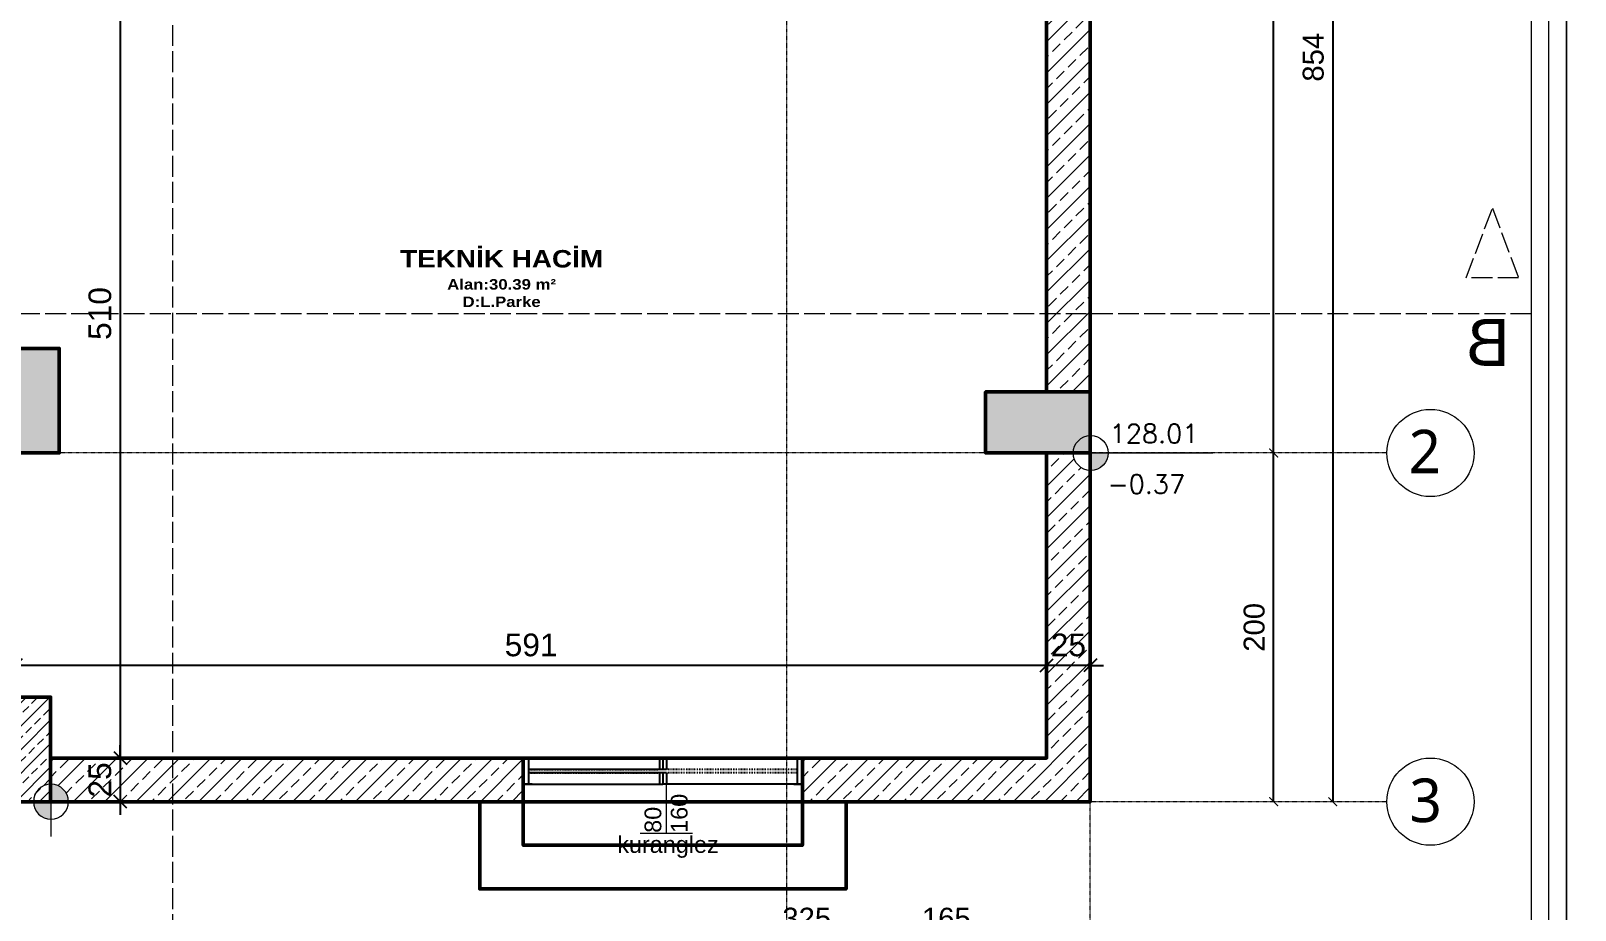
# Model space of a CAD drawing. Header units: millimetres. Extents: x 14753 to 45183, y 5640 to 19518.
# Drawn here: x 18837 to 19722, y 16285 to 16789 of the extents above; entities that cross this region are included whole.
import ezdxf

# ---------------------------------------------------------------- set-up
doc = ezdxf.new("R2010")
doc.units = ezdxf.units.MM
for name, pattern in [('ACAD_ISO02W100', [15, 12, -3]), ('Dash dot', [1.4, 0.6, -0.4, 0, -0.4]), ('DASHDOT', [25.4, 12.7, -6.35, 0, -6.35]), ('DASHDOT2', [0.5, 0.25, -0.125, 0, -0.125])]:
    doc.linetypes.add(name, pattern=pattern)
for name, color, linetype, lineweight in [('CERCEVE', 66, 'Continuous', 0), ('k aks', 44, 'DASHDOT', 18), ('k dis olcu', 43, 'Continuous', 18), ('k ic olcu', 254, 'Continuous', 18), ('k kolon', 1, 'Continuous', 53), ('k kot', 31, 'Continuous', 20), ('k tarama', 252, 'Continuous', 9), ('kesiklii çizgi', 244, 'ACAD_ISO02W100', 5), ('Kolon', 30, 'Continuous', 50)]:
    doc.layers.add(name, color=color, linetype=linetype, lineweight=lineweight)
for name, color, linetype in [('pencere', 2, 'Continuous'), ('Standart', 7, 'Continuous'), ('YAzı', 7, 'Continuous')]:
    doc.layers.add(name, color=color, linetype=linetype)
doc.styles.add('MtXpl_Segoe_UI', font='segoeui.ttf')
doc.styles.add('OLCU', font='romans.shx')
doc.styles.add('ROMANT', font='arial.ttf', dxfattribs={"width": 0.8, "height": 0.125})
doc.styles.get("Standard").update_dxf_attribs({"font": 'arial.ttf'})
doc.styles.add('Vaziyet Yazı', font='bgothm.ttf', dxfattribs={"height": 25})
doc.dimstyles.new('icolcu', dxfattribs={"dimtxt": 13, "dimasz": 7.5, "dimexe": 5, "dimexo": 5, "dimgap": 5, "dimtad": 1, "dimdec": 0, "dimtxsty": 'Standard', "dimblk": 'OBLIQUE', "dimcen": 2.5, "dimdle": 5, "dimclrd": 256, "dimclre": 256, "dimclrt": 256, "dimadec": 4, "dimazin": 0, "dimtfac": 1, "dimtdec": 0, "dimtix": 1, "dimtmove": 2, "dimatfit": 3, "dimldrblk": 'OBLIQUE', "dimfxl": 1, "dimarcsym": 0})
doc.dimstyles.new('icölcü', dxfattribs={"dimtxt": 12, "dimasz": 5, "dimexe": 1.25, "dimexo": 0.625, "dimgap": 5, "dimtad": 1, "dimdec": 0, "dimtxsty": 'Standard', "dimblk": 'ARCHTICK', "dimcen": -10, "dimse1": 1, "dimse2": 1, "dimadec": 0, "dimazin": 0, "dimtfac": 1, "dimtdec": 0, "dimtix": 1, "dimtmove": 0, "dimatfit": 3, "dimldrblk": 'ARCHTICK', "dimfxl": 1, "dimarcsym": 0})
pattern_1 = [(45, (-7754.55, -1210.899), (-6.73519209, 6.73519209), []), (45, (-7747.815, -1210.899), (-6.73519209, 6.73519209), [4.7625, -2.38125])]

# ---------------------------------------------------------------- blocks, each defined once
blk = doc.blocks.new('KESİT')
at = {"layer": 'kesiklii çizgi', "color": 3}
for p, q in [((381060, 4552610), (381060, 4551290)), ((380303.46, 4551890), (380288.46, 4551850)), ((380318.46, 4551850), (380303.46, 4551890)), ((380281.07, 4551829.46), (381920, 4551829.46))]:
    blk.add_line(p, q, dxfattribs=at)
blk.add_lwpolyline([(380288.46, 4551850), (380318.46, 4551850)], dxfattribs=at)
blk.add_text('B', height=27, dxfattribs=at).set_placement((380293.46, 4551799.5))
blk = doc.blocks.new('_ArchTick')
at = {"color": 0, "linetype": 'ByBlock', "const_width": 0.15}
blk.add_lwpolyline([(-0.5, -0.5), (0.5, 0.5)], dxfattribs=at)
blk = doc.blocks.new('*D62')
at = {"layer": 'Defpoints', "color": 0, "transparency": 16777216}
for p in [(19583.49, 17201.01), (19583.49, 16347.01), (19583.49, 16347.01)]:
    blk.add_point(p, dxfattribs=at)
at = {"layer": 'k dis olcu', "color": 0, "lineweight": -2, "transparency": 16777216}
blk.add_line((19583.49, 17201.01), (19583.49, 16347.01), dxfattribs=at)
at = {"layer": 'k dis olcu', "color": 0, "lineweight": -2, "transparency": 16777216, "xscale": 5, "yscale": 5, "zscale": 5}
for p, rotation in [((19583.49, 17201.01), 90), ((19583.49, 16347.01), 270)]:
    blk.add_blockref('_ArchTick', p, dxfattribs=dict(at, rotation=rotation))
at = {"layer": 'k dis olcu', "color": 0, "transparency": 16777216, "insert": (19572.36, 16774.01), "char_height": 12, "attachment_point": 5, "rotation": 90}
blk.add_mtext('854', dxfattribs=at)
blk = doc.blocks.new('*D63')
at = {"layer": 'Defpoints', "color": 0, "transparency": 16777216}
for p in [(19549.61, 16547.01), (19549.61, 16547.01), (19549.61, 16347.01)]:
    blk.add_point(p, dxfattribs=at)
at = {"layer": 'k dis olcu', "color": 0, "lineweight": -2, "transparency": 16777216}
blk.add_line((19549.61, 16347.01), (19549.61, 16547.01), dxfattribs=at)
at = {"layer": 'k dis olcu', "color": 0, "lineweight": -2, "transparency": 16777216, "xscale": 5, "yscale": 5, "zscale": 5}
for p, rotation in [((19549.61, 16547.01), 90), ((19549.61, 16347.01), 270)]:
    blk.add_blockref('_ArchTick', p, dxfattribs=dict(at, rotation=rotation))
at = {"layer": 'k dis olcu', "color": 0, "transparency": 16777216, "insert": (19538.48, 16447.01), "char_height": 12, "attachment_point": 5, "rotation": 90}
blk.add_mtext('200', dxfattribs=at)
blk = doc.blocks.new('*D64')
at = {"layer": 'Defpoints', "color": 0, "transparency": 16777216}
for p in [(19549.61, 17201.01), (19549.61, 17201.01), (19549.61, 16547.01)]:
    blk.add_point(p, dxfattribs=at)
at = {"layer": 'k dis olcu', "color": 0, "lineweight": -2, "transparency": 16777216}
blk.add_line((19549.61, 16547.01), (19549.61, 17201.01), dxfattribs=at)
at = {"layer": 'k dis olcu', "color": 0, "lineweight": -2, "transparency": 16777216, "xscale": 5, "yscale": 5, "zscale": 5}
for p, rotation in [((19549.61, 17201.01), 90), ((19549.61, 16547.01), 270)]:
    blk.add_blockref('_ArchTick', p, dxfattribs=dict(at, rotation=rotation))
at = {"layer": 'k dis olcu', "color": 0, "transparency": 16777216, "insert": (19538.48, 16874.01), "char_height": 12, "attachment_point": 5, "rotation": 90}
blk.add_mtext('654', dxfattribs=at)
blk = doc.blocks.new('_Oblique')
at = {"color": 0, "linetype": 'ByBlock', "lineweight": -2}
blk.add_line((-0.5, -0.5), (0.5, 0.5), dxfattribs=at)
blk = doc.blocks.new('*D250')
at = {"layer": 'Defpoints', "color": 0, "transparency": 16777216}
for p in [(18923.49, 16882.01), (18883.49, 16372.01), (18888.49, 16372.01)]:
    blk.add_point(p, dxfattribs=at)
at = {"layer": 'k ic olcu', "lineweight": -2, "transparency": 16777216}
for p, q in [((18918.49, 16882.01), (18883.49, 16882.01)), ((18888.49, 16887.01), (18888.49, 16367.01)), ((18888.49, 16372.01), (18893.49, 16372.01))]:
    blk.add_line(p, q, dxfattribs=at)
at = {"layer": 'k ic olcu', "lineweight": -2, "transparency": 16777216, "xscale": 7.5, "yscale": 7.5, "zscale": 7.5}
for p, rotation in [((18888.49, 16882.01), 90), ((18888.49, 16372.01), 270)]:
    blk.add_blockref('_Oblique', p, dxfattribs=dict(at, rotation=rotation))
at = {"layer": 'k ic olcu', "transparency": 16777216, "insert": (18876.85, 16627.01), "char_height": 13, "attachment_point": 5, "rotation": 90}
blk.add_mtext('510', dxfattribs=at)
blk = doc.blocks.new('*D251')
at = {"layer": 'Defpoints', "color": 0, "transparency": 16777216}
for p in [(18888.49, 16372.01), (18883.49, 16347.01), (18888.49, 16347.01)]:
    blk.add_point(p, dxfattribs=at)
at = {"layer": 'k ic olcu', "lineweight": -2, "transparency": 16777216}
for p, q in [((18888.49, 16372.01), (18888.49, 16379.51)), ((18883.49, 16372.01), (18883.49, 16372.01)), ((18888.49, 16372.01), (18888.49, 16347.01)), ((18888.49, 16347.01), (18893.49, 16347.01)), ((18888.49, 16347.01), (18888.49, 16339.51))]:
    blk.add_line(p, q, dxfattribs=at)
at = {"layer": 'k ic olcu', "lineweight": -2, "transparency": 16777216, "xscale": 7.5, "yscale": 7.5, "zscale": 7.5}
for p, rotation in [((18888.49, 16372.01), 270), ((18888.49, 16347.01), 90)]:
    blk.add_blockref('_Oblique', p, dxfattribs=dict(at, rotation=rotation))
at = {"layer": 'k ic olcu', "transparency": 16777216, "insert": (18876.85, 16359.51), "char_height": 13, "attachment_point": 5, "rotation": 90}
blk.add_mtext('25', dxfattribs=at)
blk = doc.blocks.new('*D119')
at = {"layer": 'Defpoints', "color": 0, "transparency": 16777216}
for p in [(19419.49, 16425.21), (19419.49, 16425.21), (19444.49, 16425.21)]:
    blk.add_point(p, dxfattribs=at)
at = {"layer": 'k ic olcu', "lineweight": -2, "transparency": 16777216}
for p, q in [((19419.49, 16425.21), (19411.99, 16425.21)), ((19444.49, 16425.21), (19419.49, 16425.21)), ((19444.49, 16425.21), (19451.99, 16425.21))]:
    blk.add_line(p, q, dxfattribs=at)
at = {"layer": 'k ic olcu', "lineweight": -2, "transparency": 16777216, "xscale": 7.5, "yscale": 7.5, "zscale": 7.5}
blk.add_blockref('_Oblique', (19419.49, 16425.21), dxfattribs=at)
at = {"layer": 'k ic olcu', "lineweight": -2, "transparency": 16777216, "xscale": 7.5, "yscale": 7.5, "zscale": 7.5, "rotation": 180}
blk.add_blockref('_Oblique', (19444.49, 16425.21), dxfattribs=at)
at = {"layer": 'k ic olcu', "transparency": 16777216, "insert": (19431.99, 16436.84), "char_height": 13, "attachment_point": 5}
blk.add_mtext('25', dxfattribs=at)
blk = doc.blocks.new('*D252')
at = {"layer": 'Defpoints', "color": 0, "transparency": 16777216}
for p in [(18828.49, 16425.21), (18828.49, 16425.21), (19419.49, 16425.21)]:
    blk.add_point(p, dxfattribs=at)
at = {"layer": 'k ic olcu', "lineweight": -2, "transparency": 16777216}
blk.add_line((19424.49, 16425.21), (18823.49, 16425.21), dxfattribs=at)
at = {"layer": 'k ic olcu', "lineweight": -2, "transparency": 16777216, "xscale": 7.5, "yscale": 7.5, "zscale": 7.5, "rotation": 180}
blk.add_blockref('_Oblique', (18828.49, 16425.21), dxfattribs=at)
at = {"layer": 'k ic olcu', "lineweight": -2, "transparency": 16777216, "xscale": 7.5, "yscale": 7.5, "zscale": 7.5}
blk.add_blockref('_Oblique', (19419.49, 16425.21), dxfattribs=at)
at = {"layer": 'k ic olcu', "transparency": 16777216, "insert": (19123.99, 16436.84), "char_height": 13, "attachment_point": 5}
blk.add_mtext('591', dxfattribs=at)
blk = doc.blocks.new('KT')
at = {"layer": 'k tarama'}
h = blk.add_hatch(dxfattribs=at)
h.set_pattern_fill('ANSI33', color=256, scale=1.5)
h.set_pattern_definition(pattern_1)
h.paths.add_polyline_path([(381102.61, 4550660.52), (381127.61, 4550660.52), (381127.61, 4550471.52), (381102.61, 4550471.52)])
h.paths.add_polyline_path([(381529.61, 4550660.52), (381554.61, 4550660.52), (381554.61, 4550471.52), (381529.61, 4550471.52)])
h.paths.add_polyline_path([(381693.61, 4550660.52), (381728.61, 4550660.52), (381728.61, 4550600.52), (381693.61, 4550600.52)])
h.paths.add_polyline_path([(381668.61, 4550041.52), (381728.61, 4550041.52), (381728.61, 4550006.52), (381668.61, 4550006.52)])
h.paths.add_polyline_path([(381102.61, 4550066.52), (381137.61, 4550066.52), (381137.61, 4550006.52), (381102.61, 4550006.52)])
h.paths.add_polyline_path([(380652.61, 4550066.52), (380687.61, 4550066.52), (380687.61, 4550006.52), (380652.61, 4550006.52)])
h = blk.add_hatch(dxfattribs=at)
h.set_pattern_fill('ANSI33', color=256, scale=1.5)
h.set_pattern_definition(pattern_1)
h.paths.add_polyline_path([(381097.61, 4549866.52), (381132.61, 4549866.52), (381132.61, 4549806.52), (381097.61, 4549806.52)])
h.paths.add_polyline_path([(380652.61, 4549866.52), (380687.61, 4549866.52), (380687.61, 4549806.52), (380652.61, 4549806.52)])
at = {"layer": 'k aks', "linetype": 'DASHDOT2'}
for p, q in [((381554.61, 4549658.12), (381554.61, 4550790.52)), ((381728.61, 4549658.12), (381728.61, 4550790.52)), ((381898.61, 4550006.52), (380436.61, 4550006.52)), ((381898.61, 4549806.52), (380436.61, 4549806.52))]:
    blk.add_line(p, q, dxfattribs=at)
at = {"layer": 'k aks', "linetype": 'Continuous'}
for centre in [(381923.61, 4550006.52), (381923.61, 4549806.52)]:
    blk.add_circle(centre, 25, dxfattribs=at)
at = {"layer": 'Kolon'}
blk.add_lwpolyline([(381102.61, 4550006.52), (381102.61, 4550066.52), (381137.61, 4550066.52), (381137.61, 4550006.52)], close=True, dxfattribs=at)
for points in [[(381728.61, 4550041.52), (381728.61, 4550006.52), (381668.61, 4550006.52), (381668.61, 4550041.52), (381728.61, 4550041.52)], [(381132.61, 4549806.52), (381097.61, 4549806.52), (381097.61, 4549866.52), (381132.61, 4549866.52), (381132.61, 4549806.52)]]:
    blk.add_lwpolyline(points, dxfattribs=at)
at = {"layer": 'k aks', "style": 'MtXpl_Segoe_UI'}
for s, p in [('2', (381911.05, 4549994.83)), ('3', (381911.52, 4549794.83))]:
    blk.add_text(s, height=25, dxfattribs=at).set_placement(p)
blk = doc.blocks.new('dfssdfaswerfawef')
at = {"layer": 'k kot'}
h = blk.add_hatch(color=256, dxfattribs=at)
h.dxf.hatch_style = 1
h.paths.add_polyline_path([(9693.94, 3364.49, 0.414214), (9683.94, 3354.49), (9693.94, 3354.49)])
h.paths.add_polyline_path([(9693.94, 3354.49), (9693.94, 3344.49, 0.414214), (9703.94, 3354.49)])
for p, q in [((9693.94, 3374.49), (9693.94, 3334.49)), ((9673.94, 3354.49), (9763.94, 3354.49))]:
    blk.add_line(p, q, dxfattribs=at)
blk.add_circle((9693.94, 3354.49), 10, dxfattribs=at)
blk = doc.blocks.new('*D616')
at = {"layer": 'Defpoints', "color": 0, "transparency": 16777216}
for p in [(19279.49, 16322.01), (19444.49, 16322.01), (19444.49, 16268.98)]:
    blk.add_point(p, dxfattribs=at)
at = {"layer": 'k dis olcu', "color": 0, "lineweight": -2, "transparency": 16777216}
blk.add_line((19279.49, 16268.98), (19444.49, 16268.98), dxfattribs=at)
at = {"layer": 'k dis olcu', "color": 0, "lineweight": -2, "transparency": 16777216, "xscale": 5, "yscale": 5, "zscale": 5, "rotation": 180}
blk.add_blockref('_ArchTick', (19279.49, 16268.98), dxfattribs=at)
at = {"layer": 'k dis olcu', "color": 0, "lineweight": -2, "transparency": 16777216, "xscale": 5, "yscale": 5, "zscale": 5}
blk.add_blockref('_ArchTick', (19444.49, 16268.98), dxfattribs=at)
at = {"layer": 'k dis olcu', "color": 0, "transparency": 16777216, "insert": (19361.99, 16280.1), "char_height": 12, "attachment_point": 5}
blk.add_mtext('165', dxfattribs=at)
blk = doc.blocks.new('*D617')
at = {"layer": 'Defpoints', "color": 0, "transparency": 16777216}
for p in [(19119.49, 16347.01), (19444.49, 16322.01), (19119.49, 16268.98)]:
    blk.add_point(p, dxfattribs=at)
at = {"layer": 'k dis olcu', "color": 0, "lineweight": -2, "transparency": 16777216}
blk.add_line((19444.49, 16268.98), (19119.49, 16268.98), dxfattribs=at)
at = {"layer": 'k dis olcu', "color": 0, "lineweight": -2, "transparency": 16777216, "xscale": 5, "yscale": 5, "zscale": 5, "rotation": 180}
blk.add_blockref('_ArchTick', (19119.49, 16268.98), dxfattribs=at)
at = {"layer": 'k dis olcu', "color": 0, "lineweight": -2, "transparency": 16777216, "xscale": 5, "yscale": 5, "zscale": 5}
blk.add_blockref('_ArchTick', (19444.49, 16268.98), dxfattribs=at)
at = {"layer": 'k dis olcu', "color": 0, "transparency": 16777216, "insert": (19281.99, 16280.11), "char_height": 12, "attachment_point": 5}
blk.add_mtext('325', dxfattribs=at)
blk = doc.blocks.new('*D618')
at = {"layer": 'Defpoints', "color": 0, "transparency": 16777216}
for p in [(18368.49, 16347.01), (19119.49, 16347.01), (18368.49, 16268.98)]:
    blk.add_point(p, dxfattribs=at)
at = {"layer": 'k dis olcu', "color": 0, "lineweight": -2, "transparency": 16777216}
blk.add_line((19119.49, 16268.98), (18368.49, 16268.98), dxfattribs=at)
at = {"layer": 'k dis olcu', "color": 0, "lineweight": -2, "transparency": 16777216, "xscale": 5, "yscale": 5, "zscale": 5, "rotation": 180}
blk.add_blockref('_ArchTick', (18368.49, 16268.98), dxfattribs=at)
at = {"layer": 'k dis olcu', "color": 0, "lineweight": -2, "transparency": 16777216, "xscale": 5, "yscale": 5, "zscale": 5}
blk.add_blockref('_ArchTick', (19119.49, 16268.98), dxfattribs=at)
at = {"layer": 'k dis olcu', "color": 0, "transparency": 16777216, "insert": (18743.99, 16280.1), "char_height": 12, "attachment_point": 5}
blk.add_mtext('751', dxfattribs=at)

msp = doc.modelspace()

# ---------------------------------------------------------------- hatches: boundary and pattern name
at = {"layer": 'k tarama'}
h = msp.add_hatch(dxfattribs=at)
h.set_pattern_fill('ANSI33', color=256, scale=2)
h.set_pattern_definition([(45, (-1534.85, -1944.355), (-8.980256, 8.980256), []), (45, (-1525.87, -1944.355), (-8.980256, 8.980256), [6.35, -3.175])])
h.paths.add_polyline_path([(19419.66, 16582.01), (19444.66, 16582.01), (19444.66, 17141.65), (19419.66, 17141.65)])
h = msp.add_hatch(dxfattribs=at)
h.set_pattern_fill('ANSI33', color=256, scale=2)
h.paths.add_polyline_path([(18918.49, 16372.01), (18848.49, 16372.01), (18848.49, 16357.01, -0.422318), (18858.76, 16347.01), (18918.49, 16347.01)])
h.paths.add_polyline_path([(19119.49, 16372.01), (18918.49, 16372.01), (18918.49, 16347.01), (19119.49, 16347.01)])
h.paths.add_polyline_path([(19444.49, 16537.01, -0.40615), (19434.76, 16547.01), (19424.76, 16547.01), (19419.49, 16547.01), (19419.49, 16372.01), (19279.49, 16372.01), (19279.49, 16347.01), (19444.49, 16347.01)])
h.paths.add_polyline_path([(19170.26, 16311.74), (19234.63, 16311.74), (19234.63, 16330.37), (19170.26, 16330.37)], flags=24)

# ---------------------------------------------------------------- linework, layer by layer
at = {"layer": 'CERCEVE'}
for points in [[(17976.94, 15622.61), (19717.42, 15622.61), (19717.42, 17567.61), (17976.94, 17567.61)], [(19717.42, 15622.61), (21457.89, 15622.61), (21457.89, 17567.61), (19717.42, 17567.61)], [(17986.94, 15632.61), (19707.42, 15632.61), (19707.42, 17557.61), (17986.94, 17557.61)], [(17996.94, 15642.61), (19697.42, 15642.61), (19697.42, 17547.61), (17996.94, 17547.61)]]:
    msp.add_lwpolyline(points, close=True, dxfattribs=at)
at = {"layer": 'Kolon'}
for p, q in [((19119.49, 16372.01), (19119.49, 16347.01)), ((19119.49, 16347.01), (19119.49, 16372.01)), ((19279.49, 16372.01), (19279.49, 16347.01)), ((19279.49, 16347.01), (19279.49, 16372.01))]:
    msp.add_line(p, q, dxfattribs=at)
for points in [[(19419.49, 16582.01), (19419.49, 17141.01)], [(19444.49, 16582.01), (19444.49, 17141.01)], [(18848.49, 16347.01), (18848.49, 16347.01), (19444.49, 16347.01), (19444.49, 16547.01)], [(18848.49, 16372.01), (19419.49, 16372.01), (19419.49, 16547.01)], [(19304.49, 16347.01), (19304.49, 16297.01), (19094.49, 16297.01), (19094.49, 16347.01)], [(19279.49, 16347.01), (19279.49, 16322.01), (19119.49, 16322.01), (19119.49, 16347.01)]]:
    msp.add_lwpolyline(points, dxfattribs=at)
at = {"layer": 'pencere', "lineweight": 25}
for p, q in [((19119.49, 16372.01), (19119.49, 16357.01)), ((19124.49, 16372.01), (19119.49, 16372.01)), ((19119.49, 16372.01), (19199.49, 16372.01)), ((19122.49, 16372.01), (19122.49, 16357.01)), ((19197.49, 16372.01), (19197.49, 16365.51)), ((19199.49, 16372.01), (19199.49, 16365.51)), ((19279.49, 16372.01), (19199.49, 16372.01)), ((19199.49, 16372.01), (19199.49, 16365.51)), ((19201.49, 16372.01), (19201.49, 16365.51)), ((19274.49, 16372.01), (19279.49, 16372.01)), ((19276.49, 16372.01), (19276.49, 16357.01)), ((19279.49, 16372.01), (19279.49, 16357.01)), ((19119.49, 16365.51), (19119.49, 16363.51)), ((19201.49, 16365.51), (19122.49, 16365.51)), ((19201.49, 16363.51), (19122.49, 16363.51)), ((19197.49, 16363.51), (19197.49, 16357.01)), ((19199.49, 16363.51), (19199.49, 16357.01)), ((19199.49, 16363.51), (19199.49, 16357.01)), ((19201.49, 16363.51), (19201.49, 16357.01)), ((19124.49, 16357.01), (19119.49, 16357.01)), ((19119.49, 16357.01), (19199.49, 16357.01)), ((19279.49, 16357.01), (19199.49, 16357.01)), ((19274.49, 16357.01), (19279.49, 16357.01))]:
    msp.add_line(p, q, dxfattribs=at)
at = {"layer": 'pencere', "linetype": 'Dash dot', "lineweight": 25}
for p, q in [((19122.49, 16365.51), (19197.49, 16365.51)), ((19122.49, 16363.51), (19197.49, 16363.51)), ((19276.49, 16365.51), (19201.49, 16365.51)), ((19276.49, 16363.51), (19201.49, 16363.51))]:
    msp.add_line(p, q, dxfattribs=at)
at = {"layer": 'pencere', "lineweight": 20}
for p, q in [((19201.49, 16328.7), (19201.49, 16357.01)), ((19216.49, 16328.7), (19186.49, 16328.7))]:
    msp.add_line(p, q, dxfattribs=at)

# ---------------------------------------------------------------- block references
at = {"layer": 'k aks'}
msp.add_blockref('KT', (-362284.13, -4533459.51), dxfattribs=at)
at = {"layer": 'k kolon', "rotation": 0.001073597219038781}
msp.add_blockref('dfssdfaswerfawef', (9750.88, 13192.34), dxfattribs=at)
at = {"layer": 'k kolon', "xscale": -1, "rotation": 359.9996421312763}
msp.add_blockref('dfssdfaswerfawef', (28542.68, 12992.46), dxfattribs=at)
at = {"layer": 'Standart', "xscale": -1}
msp.add_blockref('KESİT', (399978.49, -4535202.54), dxfattribs=at)

# ---------------------------------------------------------------- texts
at = {"layer": 'k kot', "style": 'OLCU'}
for s, p in [('128.01', (19455.59, 16552.76)), ('-0.37', (19454.45, 16523.74))]:
    msp.add_text(s, height=10.8, rotation=359.99964, dxfattribs=at).set_placement(p)
at = {"layer": 'pencere', "lineweight": 20, "style": 'ROMANT'}
for s, p in [('160', (19213.65, 16329.16)), ('80', (19198.6, 16329.16))]:
    msp.add_text(s, height=9.6, rotation=90, dxfattribs=at).set_placement(p)
msp.add_text('kuranglez', height=9.6, dxfattribs=at).set_placement((19173.37, 16317.67))
at = {"layer": 'YAzı', "color": 7, "lineweight": -2, "insert": (19107.06, 16647.03), "char_height": 9.6, "width": 229.502, "attachment_point": 5, "style": 'Vaziyet Yazı'}
msp.add_mtext('{\\fArial Black|b0|i0|c162|p34;\\H1.04167x;TEKNİK HACİM\\P\\fArial Black|b0|i0|c0|p34;\\H0.6x;Alan:\\fArial Black|b0|i0|c162|p34;30.39 \\fArial Black|b0|i0|c0|p34;m²\\fArial Black|b0|i0|c162|p34;\\PD:L.Parke}', dxfattribs=at)

# ---------------------------------------------------------------- dimensions: what is measured, and where the dimension line sits
at = {"layer": 'k dis olcu'}
for base, p1, p2, picture, middle in [((19549.61, 17201.01), (19549.61, 16547.01), (19549.61, 17201.01), '*D64', (19538.48, 16874.01)), ((19583.49, 16347.01), (19583.49, 17201.01), (19583.49, 16347.01), '*D62', (19572.36, 16774.01)), ((19549.61, 16547.01), (19549.61, 16347.01), (19549.61, 16547.01), '*D63', (19538.48, 16447.01))]:
    dim = msp.add_linear_dim(base=base, p1=p1, p2=p2, angle=90, dimstyle='icölcü', dxfattribs=at)
    dim.commit()
    dim.dimension.update_dxf_attribs({"geometry": picture, "text_midpoint": middle})
for base, p1, p2, picture, middle in [((18368.49, 16268.98), (19119.49, 16347.01), (18368.49, 16347.01), '*D618', (18743.99, 16280.1)), ((19119.49, 16268.98), (19444.49, 16322.01), (19119.49, 16347.01), '*D617', (19281.99, 16280.11)), ((19444.49, 16268.98), (19279.49, 16322.01), (19444.49, 16322.01), '*D616', (19361.99, 16280.1))]:
    dim = msp.add_linear_dim(base=base, p1=p1, p2=p2, dimstyle='icölcü', dxfattribs=at)
    dim.commit()
    dim.dimension.update_dxf_attribs({"geometry": picture, "text_midpoint": middle})
at = {"layer": 'k ic olcu'}
for base, p1, p2, angle, picture, middle in [((18888.49, 16372.01), (18923.49, 16882.01), (18883.49, 16372.01), 90, '*D250', (18876.85, 16627.01)), ((18828.49, 16425.21), (19419.49, 16425.21), (18828.49, 16425.21), 180, '*D252', (19123.99, 16436.84)), ((19419.49, 16425.21), (19444.49, 16425.21), (19419.49, 16425.21), 180, '*D119', (19431.99, 16436.84)), ((18888.49, 16347.01), (18888.49, 16372.01), (18883.49, 16347.01), 90, '*D251', (18876.85, 16359.51))]:
    dim = msp.add_linear_dim(base=base, p1=p1, p2=p2, angle=angle, dimstyle='icolcu', dxfattribs=at)
    dim.commit()
    dim.dimension.update_dxf_attribs({"geometry": picture, "text_midpoint": middle})

doc.saveas('drawing.dxf')
